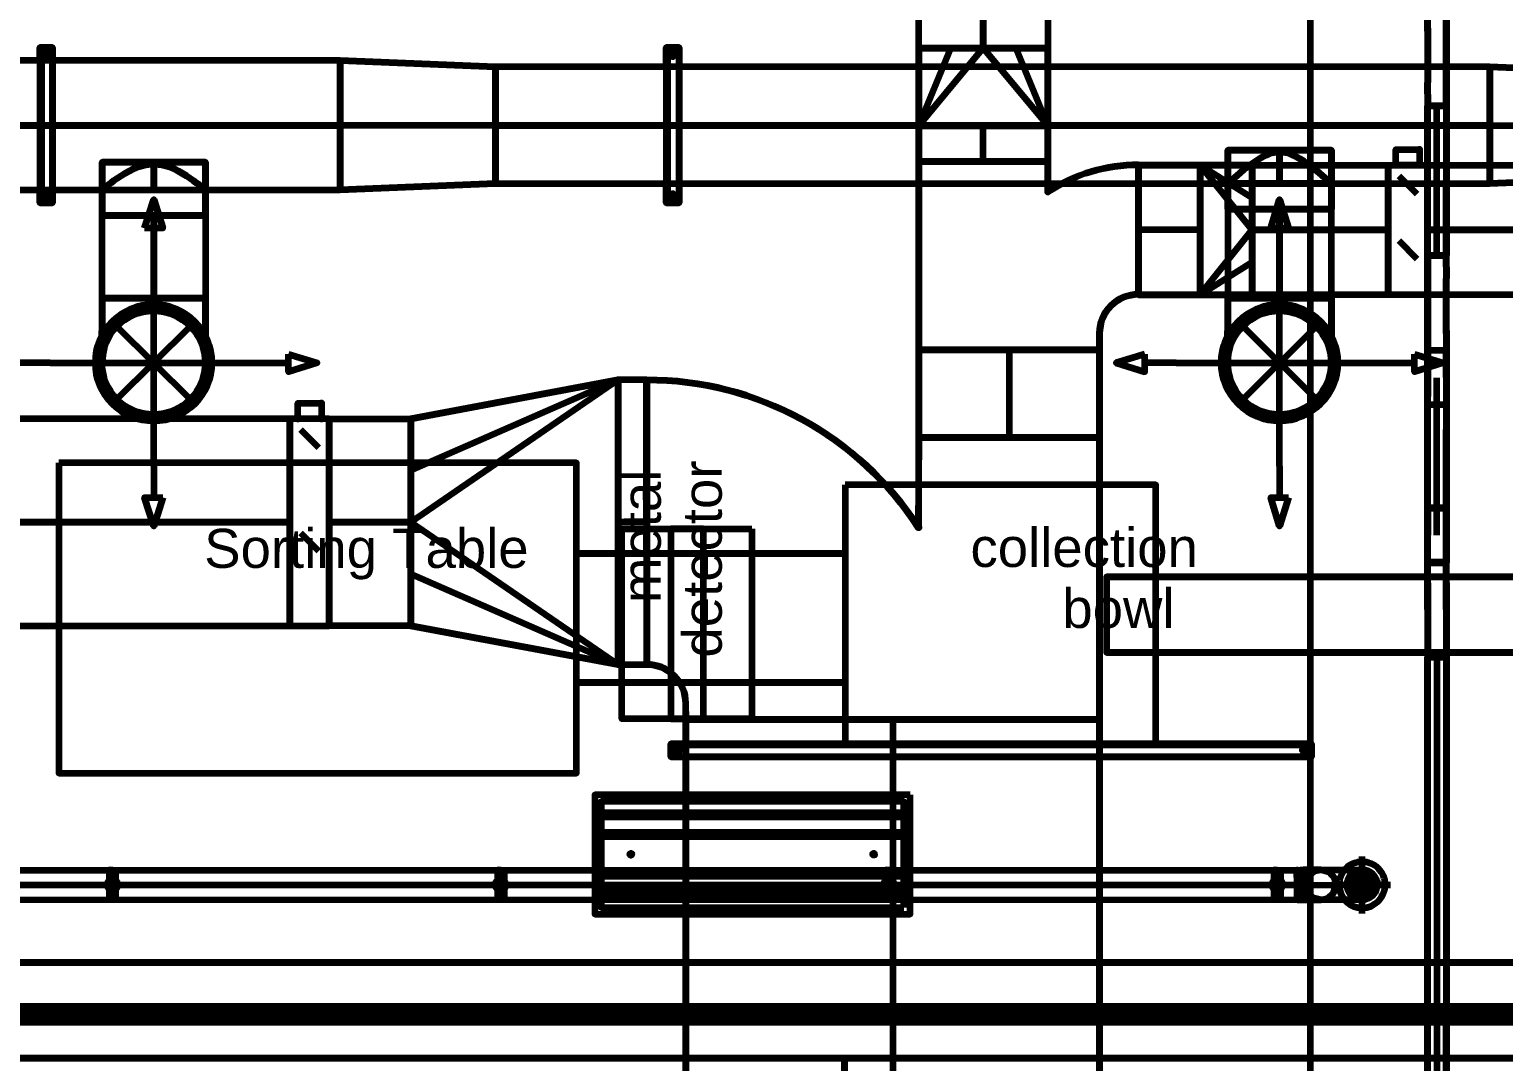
# Model space of a CAD drawing. Extents: x 0 to 1153, y 0 to 816.
# Drawn here: x 553.66 to 590.49, y 390.29 to 416.09 of the extents above; entities that cross this region are included whole.
import ezdxf

# ---------------------------------------------------------------- set-up
doc = ezdxf.new("R2010")
doc.units = 0
doc.header["$MEASUREMENT"] = 0
for name, color, linetype in [('Arch', 7, 'Continuous'), ('Hatch', 7, 'Continuous'), ('HVAC', 7, 'Continuous'), ('PIPE', 7, 'Continuous')]:
    doc.layers.add(name, color=color, linetype=linetype)
doc.styles.add('Arial', font='arial.ttf')

msp = doc.modelspace()

# ---------------------------------------------------------------- linework, layer by layer
at = {"layer": 'Arch', "color": 11, "linetype": 'Continuous', "lineweight": 211}
for p, q in [((585.671, 361.77), (585.671, 717.391)), ((587.872, 412.432), (588.327, 411.977)), ((556.768, 410.337), (556.768, 411.12)), ((584.898, 410.337), (584.898, 411.12)), ((587.872, 410.813), (588.327, 410.358)), ((554.175, 407.755), (553.403, 407.755)), ((559.35, 407.755), (560.133, 407.755)), ((582.316, 407.755), (581.533, 407.755)), ((587.481, 407.755), (588.264, 407.755)), ((560.43, 406.093), (560.885, 405.638)), ((556.768, 405.172), (556.768, 404.389)), ((584.898, 405.172), (584.898, 404.389)), ((560.43, 403.511), (560.885, 403.056))]:
    msp.add_line(p, q, dxfattribs=at)
for points in [[(680.413, 571.108), (495.131, 571.108), (495.131, 427.429), (530.892, 427.429), (530.892, 390.377), (680.413, 390.377), (680.413, 438.446), (651.859, 438.446), (651.859, 484.897), (680.413, 484.897), (680.413, 571.108), (495.131, 571.108), (495.131, 427.429), (530.892, 427.429), (530.892, 390.377), (680.413, 390.377), (680.413, 438.446), (653.267, 438.446), (680.413, 438.446), (651.859, 438.446), (651.859, 484.897), (680.413, 484.897), (680.413, 571.108), (494.39, 571.108)], [(681.905, 390.377), (681.905, 484.897), (681.905, 390.377), (680.413, 390.377), (680.413, 388.885), (680.413, 390.377), (496.327, 390.377), (622.533, 390.377), (680.413, 390.377)], [(556.535, 411.12), (556.768, 411.84), (556.99, 411.12)], [(584.676, 411.12), (584.898, 411.84), (585.121, 411.12)], [(560.133, 407.977), (560.853, 407.755), (560.133, 407.532)], [(581.533, 407.977), (580.813, 407.755), (581.533, 407.532)], [(588.264, 407.977), (588.984, 407.755), (588.264, 407.532)], [(556.99, 404.389), (556.768, 403.67), (556.535, 404.389)], [(585.121, 404.389), (584.898, 403.67), (584.676, 404.389)], [(674.56, 391.276), (530.902, 391.276), (674.56, 391.276), (676.053, 391.276)]]:
    msp.add_lwpolyline(points, close=True, dxfattribs=at)
for points in [[(530.902, 392.769), (674.56, 392.769), (530.902, 392.769), (530.902, 391.276)], [(574.029, 390.377), (574.029, 388.885), (574.029, 390.377)]]:
    msp.add_lwpolyline(points, dxfattribs=at)
at = {"layer": 'Hatch', "color": 5, "linetype": 'Continuous', "lineweight": 211}
for p, q in [((588.825, 410.443), (588.825, 414.179)), ((588.825, 403.447), (588.825, 407.384)), ((588.603, 406.707), (588.592, 406.707)), ((588.825, 400.399), (588.825, 382.259)), ((575.511, 396.505), (567.944, 396.505)), ((575.511, 396.399), (567.944, 396.399)), ((575.511, 396.018), (567.944, 396.018)), ((575.511, 395.912), (567.944, 395.912)), ((575.511, 395.023), (567.944, 395.023)), ((575.511, 394.917), (567.944, 394.917)), ((575.511, 394.536), (567.944, 394.536)), ((575.511, 394.43), (567.944, 394.43)), ((504.635, 391.509), (614.839, 391.509))]:
    msp.add_line(p, q, dxfattribs=at)
for points in [[(589.068, 382.259), (589.068, 400.399), (589.058, 402.77), (589.068, 406.707), (589.068, 407.109), (589.058, 409.861), (589.058, 408.474), (589.068, 408.072), (589.058, 404.125), (589.068, 408.072), (589.068, 410.443), (589.068, 414.179), (588.592, 414.179), (588.592, 410.443), (588.592, 414.179), (588.592, 410.443), (588.592, 414.179), (589.058, 414.179), (589.058, 410.443), (589.068, 414.179), (588.592, 414.179), (589.058, 414.179), (588.603, 414.179), (588.592, 414.761), (588.603, 414.179), (588.592, 417.915)], [(589.068, 417.915), (589.068, 414.179), (589.068, 410.443), (588.592, 410.443), (589.058, 410.443), (588.603, 410.443), (588.592, 409.861), (588.603, 410.443), (588.592, 408.072), (588.592, 408.485), (588.603, 409.861), (588.603, 407.109), (588.592, 406.707), (588.592, 410.443), (589.058, 410.443), (589.068, 409.861), (589.058, 410.443), (589.068, 406.707), (589.068, 402.759), (589.068, 404.135), (588.592, 404.135), (588.592, 404.125), (589.058, 404.125), (589.058, 402.77), (588.592, 402.77), (588.592, 402.347), (588.603, 400.981), (588.603, 403.712), (588.592, 404.135), (588.592, 408.062), (588.592, 404.135), (588.603, 400.399), (588.592, 402.77), (588.592, 406.707), (588.592, 402.759), (589.058, 402.759), (589.058, 402.347), (589.068, 400.981), (589.068, 403.722), (589.058, 404.125), (589.068, 400.399), (589.068, 382.259)], [(588.592, 417.502), (588.603, 414.761), (588.603, 416.137)], [(589.068, 416.126), (589.058, 414.761), (589.058, 417.502)], [(588.592, 416.539), (588.592, 414.179), (589.058, 414.179), (589.068, 414.761), (589.058, 414.179), (589.068, 416.539)], [(589.068, 410.443), (588.592, 410.443), (589.068, 410.443)], [(588.592, 400.981), (588.603, 400.399), (588.603, 400.981)], [(589.058, 400.981), (589.068, 400.399), (589.068, 400.981)]]:
    msp.add_lwpolyline(points, dxfattribs=at)
for points in [[(589.058, 408.062), (589.058, 406.707), (589.068, 406.707), (589.058, 408.062), (588.603, 408.062), (588.592, 406.707), (589.058, 406.718), (588.592, 406.707), (588.592, 408.072), (589.058, 408.062), (588.592, 408.062), (588.592, 408.072), (589.058, 408.062), (589.068, 406.707)], [(588.592, 402.759), (588.592, 404.135), (589.068, 404.135), (589.068, 402.759), (589.058, 402.759), (589.058, 404.125), (588.603, 404.125), (588.592, 402.759)], [(588.592, 400.399), (589.058, 400.399), (589.058, 382.259), (589.068, 400.399), (588.592, 400.399), (588.592, 382.259), (588.592, 400.399), (588.592, 382.259), (588.592, 400.399), (589.058, 400.399), (588.592, 400.399), (589.068, 400.399)], [(575.67, 396.96), (567.785, 396.96), (567.785, 393.975), (575.67, 393.975)], [(575.511, 394.145), (575.511, 396.79), (567.944, 396.79), (567.944, 394.145)], [(568.717, 395.473), (568.696, 395.447), (568.68, 395.448), (568.667, 395.461), (568.664, 395.477), (568.671, 395.491), (568.686, 395.499), (568.702, 395.496), (568.715, 395.483), (568.716, 395.466), (568.706, 395.451), (568.69, 395.446), (568.674, 395.451), (568.664, 395.466), (568.666, 395.483), (568.678, 395.496), (568.694, 395.499), (568.71, 395.49), (568.717, 395.473)], [(574.781, 395.473), (574.763, 395.448), (574.746, 395.448), (574.732, 395.459), (574.728, 395.475), (574.734, 395.49), (574.748, 395.498), (574.765, 395.497), (574.778, 395.485), (574.78, 395.468), (574.773, 395.454), (574.759, 395.447), (574.742, 395.449), (574.73, 395.462), (574.729, 395.479), (574.739, 395.494), (574.754, 395.499), (574.77, 395.494), (574.781, 395.473)], [(614.839, 391.361), (504.635, 391.361), (614.839, 391.35), (614.839, 391.668), (614.839, 391.361), (614.839, 391.668), (614.839, 391.35), (504.635, 391.35), (504.635, 391.668), (504.635, 391.361), (504.635, 391.668), (504.635, 391.35)], [(504.635, 391.668), (614.839, 391.668), (504.635, 391.668), (614.839, 391.668)]]:
    msp.add_lwpolyline(points, close=True, dxfattribs=at)
at = {"layer": 'Hatch', "color": 251, "linetype": 'Continuous', "lineweight": 211}
for points in [[(554.397, 405.257), (554.397, 397.499), (567.33, 397.499), (567.33, 405.257)], [(574.04, 404.707), (574.04, 398.24), (581.808, 398.24), (581.808, 404.707)], [(571.712, 403.606), (571.712, 398.854), (568.463, 398.854), (568.463, 403.606)], [(569.69, 403.606), (569.69, 398.854), (570.505, 398.854), (570.505, 403.606)], [(580.57, 402.41), (580.57, 400.516), (593.005, 400.516), (580.57, 400.516), (593.005, 400.516), (593.005, 402.41), (580.57, 402.41), (593.005, 402.41)]]:
    msp.add_lwpolyline(points, close=True, dxfattribs=at)
for points in [[(574.04, 402.992), (567.33, 402.992), (574.04, 402.992)], [(574.04, 399.764), (567.33, 399.764), (574.04, 399.764)]]:
    msp.add_lwpolyline(points, dxfattribs=at)
at = {"layer": 'HVAC', "color": 6, "linetype": 'Continuous', "lineweight": 211}
for p, q in [((565.309, 412.242), (565.309, 415.152)), ((590.148, 415.152), (590.148, 412.242)), ((577.49, 412.792), (577.49, 413.681)), ((557.953, 412.168), (557.996, 412.126)), ((583.713, 412.337), (583.671, 412.295)), ((582.909, 411.078), (581.374, 411.078)), ((556.768, 405.172), (556.768, 410.337)), ((584.898, 405.172), (584.898, 410.337)), ((556.768, 407.755), (556.768, 409.374)), ((584.898, 407.755), (584.898, 409.374)), ((555.847, 408.665), (557.678, 406.845)), ((557.678, 408.665), (555.847, 406.845)), ((583.988, 408.665), (585.809, 406.845)), ((585.809, 408.665), (583.988, 406.845)), ((578.146, 405.892), (578.146, 408.083)), ((554.175, 407.755), (559.35, 407.755)), ((582.316, 407.755), (587.481, 407.755)), ((569.087, 403.775), (568.367, 403.775)), ((575.236, 398.843), (575.236, 377.507))]:
    msp.add_line(p, q, dxfattribs=at)
for points in [[(578.305, 415.618), (579.109, 413.681), (579.109, 412.792), (575.881, 412.792), (579.109, 412.792), (579.104, 412.046, -0.143129), (581.369, 412.708, 0.143129), (579.109, 412.03), (579.109, 412.792), (579.109, 413.681), (575.881, 413.681), (579.109, 413.681), (575.881, 413.681), (575.881, 415.618), (577.49, 415.618), (575.881, 415.618), (575.881, 424.085), (575.881, 425.069), (579.109, 425.069), (575.881, 425.069), (579.109, 425.069), (575.881, 425.069), (575.881, 463.042)], [(555.53, 412.126), (555.477, 412.083), (555.53, 412.126), (555.583, 412.168), (555.636, 412.21), (555.699, 412.253), (555.773, 412.316), (555.858, 412.369), (555.953, 412.432), (556.048, 412.485), (556.154, 412.549), (556.26, 412.602), (556.376, 412.655), (556.44, 412.676), (556.503, 412.686), (556.567, 412.708), (556.63, 412.718), (556.694, 412.729), (556.831, 412.729), (556.895, 412.718), (556.969, 412.708), (557.033, 412.686), (557.16, 412.655), (557.276, 412.602), (557.382, 412.549), (557.488, 412.485), (557.583, 412.432), (557.668, 412.369), (557.752, 412.316), (557.826, 412.253), (557.9, 412.21), (557.953, 412.168), (557.996, 412.126), (558.049, 412.094), (557.953, 412.168), (557.9, 412.21), (557.826, 412.253), (557.752, 412.316), (557.668, 412.369), (557.583, 412.432), (557.488, 412.485), (557.382, 412.549), (557.276, 412.602), (557.16, 412.655), (557.033, 412.686), (556.969, 412.708), (556.895, 412.718), (556.831, 412.729), (556.694, 412.729), (556.63, 412.718), (556.567, 412.708), (556.503, 412.686), (556.376, 412.655), (556.26, 412.602), (556.154, 412.549), (556.048, 412.485), (555.953, 412.432), (555.858, 412.369), (555.773, 412.316), (555.699, 412.253), (555.636, 412.21), (555.583, 412.168), (555.53, 412.126), (555.477, 412.083), (555.477, 412.771), (555.477, 412.083), (555.477, 411.438), (555.477, 412.083), (558.059, 412.083), (558.059, 412.771), (558.059, 412.083), (558.059, 411.438), (558.059, 412.083), (558.059, 412.771), (558.059, 412.083), (558.059, 411.438), (558.059, 409.374), (558.059, 407.76, 0.414222), (556.763, 409.056, 0.414209), (555.466, 407.76, -0.414209), (556.763, 409.056, -0.414222), (558.059, 407.76, -0.414229), (556.763, 406.464, -0.414215), (555.456, 407.76, 0.414231), (556.763, 406.453, 0.414214), (558.07, 407.76, 0.414219), (556.763, 409.067, 0.414236), (555.456, 407.76, 0.414231), (556.763, 406.453, 0.414214), (558.07, 407.76, 0.414219), (556.763, 409.067, 0.414236), (555.477, 407.755), (555.477, 409.374), (555.477, 411.438), (555.477, 412.083), (555.477, 412.771), (555.477, 412.083)], [(555.466, 407.76, 0.414215), (556.763, 406.463, 0.414229), (558.059, 407.76, 0.414222), (556.763, 409.056, 0.414209), (555.466, 407.76, 0.414215), (556.763, 406.463, 0.414229), (558.059, 407.76), (558.059, 409.374), (558.059, 407.76, 0.414222), (556.763, 409.056, 0.414209), (555.466, 407.76), (555.477, 409.374), (555.466, 407.76, 0.414215), (556.763, 406.463, 0.414229), (558.059, 407.76)], [(583.597, 407.76, 0.414215), (584.893, 406.464, 0.414222), (586.19, 407.76, 0.414215), (584.893, 409.056, 0.414209), (583.597, 407.76, 0.414215), (584.893, 406.464, 0.414222), (586.19, 407.76), (586.19, 409.374), (586.19, 407.76, 0.414215), (584.893, 409.056, 0.414209), (583.597, 407.76), (583.607, 409.374), (583.597, 407.76, 0.414215), (584.893, 406.464, 0.414222), (586.19, 407.76)], [(580.401, 377.507), (580.401, 398.843), (580.401, 405.892), (580.401, 398.843), (570.061, 398.843), (570.061, 399.246, 0.414239), (569.082, 400.219, -0.414239), (570.05, 399.251), (570.061, 398.843), (580.401, 398.843), (580.401, 377.507)]]:
    msp.add_lwpolyline(points, format="xyb", dxfattribs=at)
for points in [[(579.109, 463.042), (579.109, 425.069), (579.109, 424.085), (579.109, 415.618), (577.49, 415.618), (579.109, 415.618), (579.109, 413.681), (575.881, 413.681), (575.881, 412.792), (575.881, 413.681), (577.49, 415.618), (577.49, 424.085), (577.49, 415.618), (579.109, 413.681), (579.109, 415.618), (575.881, 415.618), (575.881, 413.681), (576.686, 415.618)], [(554.027, 415.449), (554.089, 415.52), (554.027, 415.449), (554.089, 415.52), (554.027, 415.449), (554.089, 415.52), (554.133, 415.449), (554.089, 415.52), (554.027, 415.449), (554.08, 415.417), (554.133, 415.449), (554.089, 415.52), (554.027, 415.449), (554.08, 415.417), (554.133, 415.449), (554.089, 415.52), (554.027, 415.449), (554.08, 415.417), (554.133, 415.449), (554.089, 415.52), (554.027, 415.449), (554.08, 415.417), (554.133, 415.449), (554.089, 415.52), (554.027, 415.449), (554.08, 415.417), (554.133, 415.449), (554.089, 415.52), (554.027, 415.449), (554.08, 415.417), (554.133, 415.449), (554.089, 415.52), (554.027, 415.449), (554.08, 415.417)], [(554.239, 411.755), (554.239, 415.639), (554.239, 411.755)], [(569.68, 415.449), (569.742, 415.52), (569.68, 415.449), (569.742, 415.52), (569.68, 415.449), (569.742, 415.52), (569.786, 415.449), (569.742, 415.52), (569.68, 415.449), (569.733, 415.417), (569.786, 415.449), (569.742, 415.52), (569.68, 415.449), (569.733, 415.417), (569.786, 415.449), (569.742, 415.52), (569.68, 415.449), (569.733, 415.417), (569.786, 415.449), (569.742, 415.52), (569.68, 415.449), (569.733, 415.417), (569.786, 415.449), (569.742, 415.52), (569.68, 415.449), (569.733, 415.417), (569.786, 415.449), (569.742, 415.52), (569.68, 415.449), (569.733, 415.417), (569.786, 415.449), (569.742, 415.52), (569.68, 415.449), (569.733, 415.417)], [(569.891, 411.755), (569.891, 415.639), (569.891, 411.755)], [(575.881, 415.618), (579.109, 415.618), (575.881, 415.618), (575.881, 413.681), (579.109, 413.681), (579.109, 415.618), (579.109, 413.681), (575.881, 413.681), (575.881, 415.618), (579.109, 415.618), (579.109, 413.681), (579.109, 415.618), (575.881, 415.618), (575.881, 413.681), (579.109, 413.681), (575.881, 413.681), (575.881, 415.618), (579.109, 415.618)], [(561.425, 415.311), (561.425, 412.083), (561.425, 415.311), (565.309, 415.152), (565.309, 412.242), (561.425, 412.083), (561.425, 415.311), (561.425, 412.083), (565.309, 412.242), (565.309, 415.152), (565.309, 412.242), (590.148, 412.242), (590.148, 415.152), (565.309, 415.152), (561.425, 415.311), (552.334, 415.311), (552.334, 412.083), (561.425, 412.083)], [(594.021, 412.401), (594.021, 414.994), (594.021, 412.401), (590.148, 412.242), (590.148, 415.152), (594.021, 414.994), (594.021, 412.401), (594.021, 414.994), (590.148, 415.152), (590.148, 412.242), (594.021, 412.401), (609.452, 412.401), (609.452, 414.994), (594.021, 414.994)], [(565.309, 413.692), (590.148, 413.692), (565.309, 413.692), (561.425, 413.692), (552.334, 413.692), (561.425, 413.692)], [(575.881, 413.681), (575.881, 413.681), (575.881, 413.681)], [(579.109, 413.681), (579.109, 413.681), (579.109, 413.681)], [(590.148, 413.692), (594.021, 413.692), (609.452, 413.692), (594.021, 413.692)], [(584.211, 410.273), (582.909, 409.459), (584.211, 411.078), (587.608, 411.078), (584.211, 411.078), (582.909, 412.697), (581.374, 412.697), (582.909, 412.697), (582.909, 409.459), (582.909, 412.697), (582.909, 409.459), (582.909, 412.697), (584.179, 412.718), (584.285, 412.792), (584.39, 412.856), (584.507, 412.919), (584.57, 412.951), (584.634, 412.983), (584.697, 413.004), (584.824, 413.025), (584.973, 413.025), (585.036, 413.015), (585.1, 413.004), (585.163, 412.983), (585.227, 412.951), (585.29, 412.919), (585.406, 412.856), (585.512, 412.792), (585.608, 412.718), (585.703, 412.644), (585.798, 412.581), (585.883, 412.507), (585.957, 412.443), (586.02, 412.39), (586.084, 412.337), (586.126, 412.295), (586.19, 412.242), (586.147, 412.284), (586.084, 412.337), (586.02, 412.39), (585.957, 412.443), (585.883, 412.507), (585.798, 412.581), (585.703, 412.644), (585.608, 412.718), (585.512, 412.792), (585.406, 412.856), (585.29, 412.919), (585.227, 412.951), (585.163, 412.983), (585.1, 413.004), (585.036, 413.015), (584.973, 413.025), (584.824, 413.025), (584.697, 413.004), (584.634, 412.983), (584.57, 412.951), (584.507, 412.919), (584.39, 412.856), (584.285, 412.792), (584.179, 412.718), (584.084, 412.644), (583.999, 412.581), (583.914, 412.507), (583.84, 412.443), (583.777, 412.39), (583.713, 412.337), (583.671, 412.295), (583.618, 412.253), (583.713, 412.337), (583.777, 412.39), (583.84, 412.443), (583.914, 412.507), (583.999, 412.581), (584.084, 412.644), (584.211, 412.697), (584.211, 411.078), (584.211, 412.697), (587.608, 412.697), (588.592, 412.697), (588.592, 409.459), (588.592, 412.697), (588.592, 409.459), (588.592, 412.697), (594.73, 412.697)], [(584.898, 413.068), (584.898, 412.242), (584.898, 413.068)], [(556.768, 412.771), (556.768, 412.083), (556.768, 412.771)], [(594.73, 409.459), (588.592, 409.459), (587.608, 409.459), (584.211, 409.459), (584.211, 411.078), (584.211, 409.459), (582.909, 409.459), (581.374, 409.459), (581.374, 412.697), (581.374, 409.459), (581.374, 412.697), (581.374, 409.459), (582.909, 409.459), (584.211, 409.459), (584.211, 412.697), (582.909, 412.697), (584.211, 411.882)], [(584.211, 412.697), (584.211, 409.459), (584.211, 412.697), (582.909, 412.697), (582.909, 409.459), (584.211, 409.459), (582.909, 409.459), (582.909, 412.697), (584.211, 412.697), (584.211, 409.459), (582.909, 409.459), (584.211, 409.459), (584.211, 412.697), (582.909, 412.697), (582.909, 409.459), (582.909, 412.697), (584.211, 412.697), (584.211, 409.459)], [(582.909, 412.697), (582.909, 412.697), (582.909, 412.697)], [(587.798, 412.697), (587.798, 412.697), (587.798, 412.697)], [(588.391, 412.697), (588.391, 412.697), (588.391, 412.697)], [(583.607, 412.242), (583.618, 412.253), (583.607, 412.253)], [(554.027, 411.882), (554.089, 411.953), (554.027, 411.882), (554.089, 411.953), (554.027, 411.882), (554.089, 411.953), (554.133, 411.882), (554.089, 411.953), (554.027, 411.882), (554.08, 411.85), (554.133, 411.882), (554.089, 411.953), (554.027, 411.882), (554.08, 411.85), (554.133, 411.882), (554.089, 411.953), (554.027, 411.882), (554.08, 411.85), (554.133, 411.882), (554.089, 411.953), (554.027, 411.882), (554.08, 411.85), (554.133, 411.882), (554.089, 411.953), (554.027, 411.882), (554.08, 411.85), (554.133, 411.882), (554.089, 411.953), (554.027, 411.882), (554.08, 411.85), (554.133, 411.882), (554.089, 411.953), (554.027, 411.882), (554.08, 411.85)], [(558.059, 412.083), (558.049, 412.094), (558.049, 412.083)], [(569.68, 411.882), (569.742, 411.953), (569.68, 411.882), (569.742, 411.953), (569.68, 411.882), (569.742, 411.953), (569.786, 411.882), (569.742, 411.953), (569.68, 411.882), (569.733, 411.85), (569.786, 411.882), (569.742, 411.953), (569.68, 411.882), (569.733, 411.85), (569.786, 411.882), (569.742, 411.953), (569.68, 411.882), (569.733, 411.85), (569.786, 411.882), (569.742, 411.953), (569.68, 411.882), (569.733, 411.85), (569.786, 411.882), (569.742, 411.953), (569.68, 411.882), (569.733, 411.85), (569.786, 411.882), (569.742, 411.953), (569.68, 411.882), (569.733, 411.85), (569.786, 411.882), (569.742, 411.953), (569.68, 411.882), (569.733, 411.85)], [(579.109, 412.03), (579.109, 412.03), (579.109, 412.03)], [(594.73, 411.078), (588.592, 411.078), (594.73, 411.078)], [(582.909, 409.459), (582.909, 409.459), (582.909, 409.459)], [(563.192, 402.484), (568.367, 400.219), (563.192, 401.182), (563.192, 406.358), (568.367, 407.331), (563.192, 405.066)], [(563.192, 401.182), (568.367, 400.219), (568.367, 407.331), (563.192, 406.358), (568.367, 407.331), (568.367, 400.219), (563.192, 401.182), (563.192, 406.358), (568.367, 407.331), (563.192, 406.358), (563.192, 401.182), (568.367, 400.219), (568.367, 407.331), (568.367, 400.219), (563.192, 401.182), (563.192, 406.358)], [(568.367, 407.331), (568.367, 407.331), (568.367, 407.331)], [(517.917, 401.182), (560.165, 401.182), (561.149, 401.182), (561.149, 406.358), (560.165, 406.358), (517.917, 406.358)], [(560.366, 406.358), (560.366, 406.358), (560.366, 406.358)], [(560.959, 406.358), (560.959, 406.358), (560.959, 406.358)], [(561.149, 401.182), (561.149, 406.358), (561.149, 401.182)], [(517.917, 403.775), (560.165, 403.775), (517.917, 403.775)], [(575.881, 403.638), (575.881, 403.638), (575.881, 403.638)], [(568.367, 400.219), (568.367, 400.219), (568.367, 400.219)], [(570.061, 377.507), (570.061, 398.843), (570.061, 377.507)], [(570.061, 398.843), (580.401, 398.843), (570.061, 398.843)], [(569.69, 397.912), (585.692, 397.912), (569.69, 397.912)], [(569.817, 398.124), (569.878, 398.062), (569.786, 398.071), (569.817, 398.124), (569.878, 398.062), (569.786, 398.071), (569.817, 398.124), (569.878, 398.062), (569.817, 398.018), (569.878, 398.062), (569.817, 398.124), (569.786, 398.071), (569.817, 398.018), (569.878, 398.062), (569.817, 398.124), (569.786, 398.071), (569.817, 398.018), (569.878, 398.062), (569.817, 398.124), (569.786, 398.071), (569.817, 398.018), (569.878, 398.062), (569.817, 398.124), (569.786, 398.071), (569.817, 398.018), (569.878, 398.062), (569.817, 398.124), (569.786, 398.071), (569.817, 398.018), (569.878, 398.062), (569.817, 398.124), (569.786, 398.071), (569.817, 398.018), (569.878, 398.062), (569.817, 398.124), (569.786, 398.071)], [(585.502, 398.124), (585.562, 398.062), (585.47, 398.071), (585.502, 398.124), (585.562, 398.062), (585.47, 398.071), (585.502, 398.124), (585.562, 398.062), (585.502, 398.018), (585.562, 398.062), (585.502, 398.124), (585.47, 398.071), (585.502, 398.018), (585.562, 398.062), (585.502, 398.124), (585.47, 398.071), (585.502, 398.018), (585.562, 398.062), (585.502, 398.124), (585.47, 398.071), (585.502, 398.018), (585.562, 398.062), (585.502, 398.124), (585.47, 398.071), (585.502, 398.018), (585.562, 398.062), (585.502, 398.124), (585.47, 398.071), (585.502, 398.018), (585.562, 398.062), (585.502, 398.124), (585.47, 398.071), (585.502, 398.018), (585.562, 398.062), (585.502, 398.124), (585.47, 398.071)]]:
    msp.add_lwpolyline(points, dxfattribs=at)
for points in [[(553.963, 415.639), (553.963, 411.755), (553.921, 415.639), (554.239, 415.639), (553.921, 415.639), (553.921, 411.755), (554.239, 411.755), (553.921, 411.755)], [(569.606, 415.639), (569.606, 411.755), (569.574, 415.639), (569.891, 415.639), (569.574, 415.639), (569.574, 411.755), (569.891, 411.755), (569.574, 411.755)], [(588.391, 413.089), (588.391, 412.697), (587.798, 412.697), (587.798, 413.089), (588.391, 413.089), (588.391, 412.697), (587.798, 412.697), (587.798, 413.089)], [(558.059, 412.771), (555.477, 412.771), (556.768, 412.771), (558.059, 412.771), (555.477, 412.771), (556.768, 412.771), (558.059, 412.771), (555.477, 412.771), (556.768, 412.771), (558.059, 412.771), (555.477, 412.771), (556.768, 412.771)], [(575.881, 412.792), (579.109, 412.792)], [(587.608, 409.459), (587.608, 412.697), (587.608, 409.459), (587.608, 412.697)], [(556.768, 411.438), (558.059, 411.438), (555.477, 411.438), (556.768, 411.438), (558.059, 411.438), (555.477, 411.438), (556.768, 411.438), (558.059, 411.438), (555.477, 411.438), (558.059, 411.438), (555.477, 411.438), (556.768, 411.438), (556.768, 409.374)], [(584.898, 411.596), (586.19, 411.596), (583.607, 411.596), (584.898, 411.596), (586.19, 411.596), (583.607, 411.596), (584.898, 411.596), (586.19, 411.596), (583.607, 411.596), (586.19, 411.596), (583.607, 411.596), (584.898, 411.596), (584.898, 409.374)], [(555.477, 409.374), (558.059, 409.374), (555.477, 409.374), (558.059, 409.374), (555.477, 409.374), (558.059, 409.374), (555.477, 409.374), (558.059, 409.374)], [(583.607, 409.374), (586.19, 409.374), (583.607, 409.374), (586.19, 409.374), (583.607, 409.374), (586.19, 409.374), (583.607, 409.374), (586.19, 409.374)], [(560.959, 406.749), (560.959, 406.358), (560.366, 406.358), (560.366, 406.749), (560.959, 406.749), (560.959, 406.358), (560.366, 406.358), (560.366, 406.749)], [(560.165, 401.182), (560.165, 406.358), (560.165, 401.182), (560.165, 406.358)], [(585.692, 398.198), (569.69, 398.198), (585.692, 398.23), (585.692, 397.912), (585.692, 398.23), (569.69, 398.23), (569.69, 397.912), (569.69, 398.23)]]:
    msp.add_lwpolyline(points, close=True, dxfattribs=at)
for points in [[(586.19, 413.068), (583.607, 413.068), (584.898, 413.068), (586.19, 413.068), (583.607, 413.068), (584.898, 413.068), (586.19, 413.068), (583.607, 413.068), (584.898, 413.068), (586.19, 413.068), (584.898, 413.068), (586.19, 413.068), (586.19, 412.242), (586.19, 411.596), (586.19, 412.242), (583.607, 412.242), (583.607, 413.068), (584.898, 413.068), (583.607, 413.068), (583.607, 412.242), (583.607, 411.596), (583.607, 412.242), (583.607, 413.068), (583.607, 412.242), (583.607, 411.596), (583.607, 409.374), (583.597, 407.76, -0.414209), (584.893, 409.056, -0.414215), (586.19, 407.76, 0.414215), (584.893, 409.056, 0.414209), (583.597, 407.76, 0.414215), (584.893, 406.464, 0.414222), (586.2, 407.76, -0.414226), (584.893, 406.453, -0.414231), (583.586, 407.76, -0.414236), (584.893, 409.067, -0.414231), (586.2, 407.76, -0.414226), (584.893, 406.453, -0.414231), (583.586, 407.76, -0.414236), (584.893, 409.067, -0.414231), (586.19, 407.755), (586.19, 409.374), (586.19, 411.596), (586.19, 412.242), (586.19, 413.068), (586.19, 412.242)], [(580.401, 408.495), (580.401, 408.083), (575.881, 408.083), (575.881, 412.792), (575.881, 408.083), (575.881, 405.892), (575.881, 408.083), (580.401, 408.083), (580.401, 405.892), (575.881, 405.892), (580.401, 405.892), (580.401, 408.083), (575.881, 408.083), (580.401, 408.083), (580.401, 408.501, -0.414255), (581.369, 409.469, 0.414255)], [(556.763, 409.215, 0.414226), (555.308, 407.76, 0.414215), (556.763, 406.305, 0.414205), (558.218, 407.76, 0.414215), (556.763, 409.215, 0.414226), (555.308, 407.76, 0.414215), (556.763, 406.305, 0.414205), (558.218, 407.76, 0.414215)], [(584.893, 409.215, 0.414226), (583.438, 407.76, 0.414215), (584.893, 406.305, 0.414205), (586.348, 407.76, 0.414215), (584.893, 409.215, 0.414226), (583.438, 407.76, 0.414215), (584.893, 406.305, 0.414205), (586.348, 407.76, 0.414215)], [(556.763, 409.13, 0.414228), (555.392, 407.76, 0.414217), (556.763, 406.389, 0.414206), (558.133, 407.76, 0.414217)], [(584.893, 409.13, 0.414228), (583.523, 407.76, 0.414217), (584.893, 406.389, 0.414206), (586.264, 407.76, 0.414217)], [(569.087, 407.331), (568.367, 407.331), (563.192, 403.775), (568.367, 400.219), (569.087, 400.219), (569.087, 407.331), (569.087, 400.219), (569.087, 407.331), (568.367, 407.331), (568.367, 400.219), (568.367, 407.331), (568.367, 400.219), (563.192, 401.182), (563.192, 406.358), (563.192, 401.182), (563.192, 403.775), (563.192, 406.358), (563.192, 403.775), (561.149, 403.775), (563.192, 403.775), (563.192, 401.182), (561.149, 401.182), (561.149, 406.358), (563.192, 406.358), (568.367, 407.331), (568.367, 400.219), (569.087, 400.219), (569.082, 407.331, -0.254616), (575.881, 403.638), (575.881, 405.892), (580.401, 405.892), (575.881, 405.892), (575.869, 403.635, 0.254616)]]:
    msp.add_lwpolyline(points, format="xyb", close=True, dxfattribs=at)
for centre, radius in [((556.763, 407.76), 1.455), ((584.893, 407.76), 1.455), ((556.763, 407.76), 1.296), ((584.893, 407.76), 1.296)]:
    msp.add_circle(centre, radius, dxfattribs=at)
for p in [(554.027, 415.502), (554.027, 415.502), (554.027, 415.502), (554.08, 415.533), (554.08, 415.533), (554.08, 415.533), (554.133, 415.502), (554.133, 415.502), (554.133, 415.502), (554.133, 415.449), (554.133, 415.449), (554.133, 415.449), (569.68, 415.502), (569.68, 415.502), (569.68, 415.502), (569.733, 415.533), (569.733, 415.533), (569.733, 415.533), (569.786, 415.502), (569.786, 415.502), (569.786, 415.502), (569.786, 415.449), (569.786, 415.449), (569.786, 415.449), (554.08, 415.417), (554.08, 415.417), (554.08, 415.417), (569.733, 415.417), (569.733, 415.417), (569.733, 415.417), (575.881, 413.681), (579.109, 413.681), (588.391, 413.089), (575.881, 412.792), (581.374, 412.697), (582.909, 412.697), (587.798, 412.697), (588.391, 412.697), (554.027, 411.946), (554.027, 411.946), (554.027, 411.946), (554.08, 411.977), (554.08, 411.977), (554.08, 411.977), (554.08, 411.85), (554.08, 411.85), (554.08, 411.85), (554.133, 411.946), (554.133, 411.946), (554.133, 411.946), (554.133, 411.882), (554.133, 411.882), (554.133, 411.882), (569.68, 411.946), (569.68, 411.946), (569.68, 411.946), (569.733, 411.977), (569.733, 411.977), (569.733, 411.977), (569.733, 411.85), (569.733, 411.85), (569.733, 411.85), (569.786, 411.946), (569.786, 411.946), (569.786, 411.946), (569.786, 411.882), (569.786, 411.882), (569.786, 411.882), (579.109, 412.03), (582.909, 409.459), (568.367, 407.331), (560.959, 406.749), (560.366, 406.358), (560.959, 406.358), (575.881, 403.638), (568.367, 400.219), (569.786, 398.071), (569.786, 398.071), (569.786, 398.071), (569.817, 398.018), (569.817, 398.018), (569.817, 398.018), (569.881, 398.124), (569.881, 398.124), (569.881, 398.124), (569.881, 398.018), (569.881, 398.018), (569.881, 398.018), (569.913, 398.071), (569.913, 398.071), (569.913, 398.071), (585.47, 398.071), (585.47, 398.071), (585.47, 398.071), (585.502, 398.018), (585.502, 398.018), (585.502, 398.018), (585.565, 398.124), (585.565, 398.124), (585.565, 398.124), (585.565, 398.018), (585.565, 398.018), (585.565, 398.018), (585.597, 398.071), (585.597, 398.071), (585.597, 398.071)]:
    msp.add_point(p, dxfattribs=at)
at = {"layer": 'PIPE', "color": 3, "linetype": 'Continuous', "lineweight": 211}
for p, q in [((586.962, 393.996), (586.962, 395.414)), ((555.815, 394.822), (555.657, 394.822)), ((575.225, 394.822), (575.056, 394.822)), ((584.92, 394.822), (584.761, 394.822)), ((586.253, 394.705), (587.671, 394.705)), ((585.322, 394.356), (585.332, 394.346))]:
    msp.add_line(p, q, dxfattribs=at)
msp.add_lwpolyline([(587.534, 394.711, 0.414215), (586.957, 395.287, 0.414227), (586.38, 394.711, 0.4142), (586.957, 394.134, 0.414188), (587.534, 394.711, 0.414215), (586.957, 395.287, 0.414227), (586.38, 394.711, 0.4142), (586.957, 394.134, 0.414188)], format="xyb", close=True, dxfattribs=at)
for points in [[(538.586, 395.065), (538.586, 394.705), (538.586, 394.621), (538.586, 394.271), (538.586, 395.139), (538.586, 394.79), (538.586, 394.705), (538.586, 394.621), (538.586, 394.271), (538.586, 395.139), (538.586, 394.79), (538.575, 394.705), (585.332, 394.705)], [(555.736, 394.578), (555.657, 394.589), (555.614, 394.659), (555.604, 394.711), (555.614, 394.762), (555.643, 394.804), (555.694, 394.836), (555.747, 394.843), (555.806, 394.823), (555.843, 394.789), (555.865, 394.742), (555.867, 394.689), (555.849, 394.641), (555.815, 394.589), (555.736, 394.578), (555.815, 394.589), (555.858, 394.659), (555.868, 394.711), (555.854, 394.771), (555.806, 394.823), (555.747, 394.843), (555.694, 394.836), (555.636, 394.797), (555.608, 394.742), (555.606, 394.689), (555.657, 394.589), (555.684, 394.666), (555.736, 394.642), (555.669, 394.694), (555.705, 394.772), (555.781, 394.763), (555.8, 394.684), (555.742, 394.642), (555.8, 394.684), (555.8, 394.737), (555.843, 394.789), (555.788, 394.833), (555.736, 394.843), (555.788, 394.833), (555.83, 394.804), (555.858, 394.762), (555.868, 394.711), (555.858, 394.659), (555.815, 394.589), (555.736, 394.578), (555.657, 394.589), (555.608, 394.679), (555.606, 394.732), (555.624, 394.78), (555.658, 394.817), (555.715, 394.841), (555.658, 394.817), (555.614, 394.762), (555.604, 394.711), (555.619, 394.65), (555.657, 394.589), (555.736, 394.578), (555.815, 394.589), (555.865, 394.679), (555.867, 394.732), (555.843, 394.789), (555.788, 394.755), (555.736, 394.779), (555.803, 394.727), (555.768, 394.65), (555.691, 394.658), (555.673, 394.737), (555.73, 394.779), (555.673, 394.737), (555.673, 394.684), (555.657, 394.589), (555.736, 394.578), (555.657, 394.589), (555.614, 394.659), (555.604, 394.711), (555.614, 394.762), (555.643, 394.804), (555.694, 394.836), (555.747, 394.843), (555.806, 394.823), (555.843, 394.789), (555.865, 394.742), (555.867, 394.689), (555.849, 394.641), (555.815, 394.589), (555.736, 394.578), (555.815, 394.589), (555.858, 394.659), (555.868, 394.711), (555.854, 394.771), (555.806, 394.823), (555.747, 394.843), (555.694, 394.836), (555.636, 394.797), (555.608, 394.742), (555.606, 394.689), (555.657, 394.589), (555.684, 394.666), (555.736, 394.642), (555.669, 394.694), (555.705, 394.772), (555.788, 394.755), (555.795, 394.674), (555.742, 394.642), (555.803, 394.694), (555.795, 394.747), (555.747, 394.779), (555.695, 394.766), (555.678, 394.716), (555.8, 394.737), (555.843, 394.789), (555.788, 394.833), (555.736, 394.843), (555.788, 394.833), (555.83, 394.804), (555.858, 394.762), (555.868, 394.711), (555.858, 394.659), (555.815, 394.589), (555.736, 394.578), (555.657, 394.589), (555.614, 394.659), (555.604, 394.711), (555.614, 394.762), (555.643, 394.804), (555.685, 394.833), (555.657, 395.065), (555.736, 394.578), (555.815, 394.589), (555.858, 394.659), (555.868, 394.711), (555.854, 394.771), (555.815, 394.822), (555.815, 395.055), (555.815, 394.589), (555.815, 394.822), (555.657, 394.811), (555.709, 394.774), (555.669, 394.727), (555.705, 394.65), (555.788, 394.666), (555.795, 394.747), (555.714, 394.776), (555.657, 394.589), (555.657, 394.356), (555.815, 394.346), (555.657, 394.335), (555.657, 395.065), (555.815, 395.065), (555.657, 395.086), (555.815, 395.065), (555.815, 394.356), (555.815, 395.065), (555.657, 395.055), (555.815, 395.055), (555.657, 395.065), (555.657, 394.356), (555.815, 394.356), (555.657, 394.346), (555.657, 394.589), (555.815, 394.589), (555.815, 394.356), (555.815, 394.589), (555.657, 394.589)], [(565.43, 394.578), (565.362, 394.589), (565.309, 394.659), (565.298, 394.711), (565.309, 394.762), (565.337, 394.804), (565.389, 394.836), (565.441, 394.843), (565.5, 394.823), (565.537, 394.789), (565.559, 394.742), (565.561, 394.689), (565.543, 394.641), (565.52, 394.589), (565.43, 394.578), (565.52, 394.589), (565.552, 394.659), (565.563, 394.711), (565.548, 394.771), (565.5, 394.823), (565.441, 394.843), (565.389, 394.836), (565.33, 394.797), (565.302, 394.742), (565.3, 394.689), (565.362, 394.589), (565.378, 394.666), (565.43, 394.642), (565.364, 394.694), (565.399, 394.772), (565.475, 394.763), (565.494, 394.684), (565.436, 394.642), (565.494, 394.684), (565.494, 394.737), (565.537, 394.789), (565.482, 394.833), (565.43, 394.843), (565.482, 394.833), (565.524, 394.804), (565.552, 394.762), (565.563, 394.711), (565.552, 394.659), (565.52, 394.589), (565.43, 394.578), (565.362, 394.589), (565.302, 394.679), (565.3, 394.732), (565.318, 394.78), (565.352, 394.817), (565.409, 394.841), (565.352, 394.817), (565.309, 394.762), (565.298, 394.711), (565.313, 394.65), (565.362, 394.589), (565.43, 394.578), (565.52, 394.589), (565.559, 394.679), (565.561, 394.732), (565.537, 394.789), (565.483, 394.755), (565.43, 394.779), (565.496, 394.732), (565.467, 394.652), (565.386, 394.658), (565.367, 394.737), (565.425, 394.779), (565.367, 394.737), (565.367, 394.684), (565.362, 394.589), (565.43, 394.578), (565.362, 394.589), (565.309, 394.659), (565.298, 394.711), (565.309, 394.762), (565.337, 394.804), (565.389, 394.836), (565.441, 394.843), (565.5, 394.823), (565.537, 394.789), (565.559, 394.742), (565.561, 394.689), (565.543, 394.641), (565.52, 394.589), (565.43, 394.578), (565.52, 394.589), (565.552, 394.659), (565.563, 394.711), (565.548, 394.771), (565.5, 394.823), (565.441, 394.843), (565.389, 394.836), (565.33, 394.797), (565.302, 394.742), (565.3, 394.689), (565.362, 394.589), (565.378, 394.666), (565.43, 394.642), (565.364, 394.694), (565.399, 394.772), (565.479, 394.759), (565.492, 394.679), (565.436, 394.642), (565.497, 394.694), (565.489, 394.747), (565.442, 394.779), (565.39, 394.766), (565.372, 394.716), (565.494, 394.737), (565.537, 394.789), (565.482, 394.833), (565.43, 394.843), (565.482, 394.833), (565.524, 394.804), (565.552, 394.762), (565.563, 394.711), (565.552, 394.659), (565.52, 394.589), (565.43, 394.578), (565.362, 394.589), (565.309, 394.659), (565.298, 394.711), (565.309, 394.762), (565.337, 394.804), (565.379, 394.833), (565.362, 395.065), (565.43, 394.578), (565.52, 394.589), (565.552, 394.659), (565.563, 394.711), (565.548, 394.771), (565.52, 394.822), (565.52, 395.055), (565.52, 394.589), (565.52, 394.822), (565.362, 394.811), (565.414, 394.777), (565.364, 394.727), (565.399, 394.65), (565.479, 394.662), (565.492, 394.742), (565.414, 394.777), (565.362, 394.589), (565.362, 394.356), (565.52, 394.346), (565.362, 394.335), (565.362, 395.065), (565.52, 395.065), (565.362, 395.086), (565.52, 395.065), (565.52, 394.356), (565.52, 395.065), (565.362, 395.055), (565.52, 395.055), (565.362, 395.065), (565.362, 394.356), (565.52, 394.356), (565.362, 394.346), (565.362, 394.589), (565.52, 394.589), (565.52, 394.356), (565.52, 394.589), (565.362, 394.589)], [(565.43, 394.642), (565.364, 394.694), (565.399, 394.772), (565.475, 394.763), (565.494, 394.684), (565.43, 394.642), (565.499, 394.705), (565.483, 394.755), (565.43, 394.779), (565.496, 394.732), (565.43, 394.642), (565.364, 394.694), (565.399, 394.772), (565.362, 394.822), (565.52, 394.822)], [(575.135, 394.578), (575.056, 394.589), (575.013, 394.659), (575.003, 394.711), (575.013, 394.762), (575.042, 394.804), (575.094, 394.836), (575.146, 394.843), (575.205, 394.823), (575.242, 394.789), (575.264, 394.742), (575.266, 394.689), (575.248, 394.641), (575.225, 394.589), (575.135, 394.578), (575.225, 394.589), (575.257, 394.659), (575.268, 394.711), (575.253, 394.771), (575.205, 394.823), (575.146, 394.843), (575.094, 394.836), (575.035, 394.797), (575.007, 394.742), (575.005, 394.689), (575.056, 394.589), (575.083, 394.666), (575.135, 394.642), (575.069, 394.694), (575.104, 394.772), (575.18, 394.763), (575.199, 394.684), (575.141, 394.642), (575.199, 394.684), (575.199, 394.737), (575.242, 394.789), (575.187, 394.833), (575.135, 394.843), (575.187, 394.833), (575.229, 394.804), (575.257, 394.762), (575.268, 394.711), (575.257, 394.659), (575.225, 394.589), (575.135, 394.578), (575.056, 394.589), (575.007, 394.679), (575.005, 394.732), (575.023, 394.78), (575.057, 394.817), (575.114, 394.841), (575.057, 394.817), (575.013, 394.762), (575.003, 394.711), (575.018, 394.65), (575.056, 394.589), (575.135, 394.578), (575.225, 394.589), (575.264, 394.679), (575.266, 394.732), (575.242, 394.789), (575.188, 394.755), (575.135, 394.779), (575.201, 394.732), (575.172, 394.652), (575.091, 394.658), (575.072, 394.737), (575.13, 394.779), (575.072, 394.737), (575.072, 394.684), (575.056, 394.589), (575.135, 394.578), (575.056, 394.589), (575.013, 394.659), (575.003, 394.711), (575.013, 394.762), (575.042, 394.804), (575.094, 394.836), (575.146, 394.843), (575.205, 394.823), (575.242, 394.789), (575.264, 394.742), (575.266, 394.689), (575.248, 394.641), (575.225, 394.589), (575.135, 394.578), (575.225, 394.589), (575.257, 394.659), (575.268, 394.711), (575.253, 394.771), (575.205, 394.823), (575.146, 394.843), (575.094, 394.836), (575.035, 394.797), (575.007, 394.742), (575.005, 394.689), (575.056, 394.589), (575.083, 394.666), (575.135, 394.642), (575.069, 394.694), (575.104, 394.772), (575.188, 394.755), (575.194, 394.674), (575.141, 394.642), (575.202, 394.694), (575.194, 394.747), (575.146, 394.779), (575.095, 394.766), (575.077, 394.716), (575.199, 394.737), (575.242, 394.789), (575.187, 394.833), (575.135, 394.843), (575.187, 394.833), (575.229, 394.804), (575.257, 394.762), (575.268, 394.711), (575.257, 394.659), (575.225, 394.589), (575.135, 394.578), (575.056, 394.589), (575.013, 394.659), (575.003, 394.711), (575.013, 394.762), (575.042, 394.804), (575.084, 394.833), (575.056, 395.065), (575.135, 394.578), (575.225, 394.589), (575.257, 394.659), (575.268, 394.711), (575.253, 394.771), (575.225, 394.822), (575.225, 395.055), (575.225, 394.589), (575.225, 394.822), (575.056, 394.811), (575.109, 394.774), (575.069, 394.727), (575.104, 394.65), (575.188, 394.666), (575.194, 394.747), (575.114, 394.776), (575.056, 394.589), (575.056, 394.356), (575.225, 394.346), (575.056, 394.335), (575.056, 395.065), (575.225, 395.065), (575.056, 395.086), (575.225, 395.065), (575.225, 394.356), (575.225, 395.065), (575.056, 395.055), (575.225, 395.055), (575.056, 395.065), (575.056, 394.356), (575.225, 394.356), (575.056, 394.346), (575.056, 394.589), (575.225, 394.589), (575.225, 394.356), (575.225, 394.589), (575.056, 394.589)], [(584.84, 394.578), (584.761, 394.589), (584.718, 394.659), (584.708, 394.711), (584.718, 394.762), (584.747, 394.804), (584.798, 394.836), (584.851, 394.843), (584.91, 394.823), (584.947, 394.789), (584.969, 394.742), (584.971, 394.689), (584.953, 394.641), (584.92, 394.589), (584.84, 394.578), (584.92, 394.589), (584.962, 394.659), (584.973, 394.711), (584.958, 394.771), (584.91, 394.823), (584.851, 394.843), (584.798, 394.836), (584.74, 394.797), (584.712, 394.742), (584.71, 394.689), (584.761, 394.589), (584.788, 394.666), (584.84, 394.642), (584.773, 394.694), (584.809, 394.772), (584.885, 394.763), (584.904, 394.684), (584.846, 394.642), (584.904, 394.684), (584.904, 394.737), (584.947, 394.789), (584.892, 394.833), (584.84, 394.843), (584.892, 394.833), (584.934, 394.804), (584.962, 394.762), (584.973, 394.711), (584.962, 394.659), (584.92, 394.589), (584.84, 394.578), (584.761, 394.589), (584.712, 394.679), (584.71, 394.732), (584.728, 394.78), (584.762, 394.817), (584.819, 394.841), (584.762, 394.817), (584.718, 394.762), (584.708, 394.711), (584.723, 394.65), (584.761, 394.589), (584.84, 394.578), (584.92, 394.589), (584.969, 394.679), (584.971, 394.732), (584.947, 394.789), (584.893, 394.755), (584.84, 394.779), (584.907, 394.727), (584.872, 394.65), (584.796, 394.658), (584.777, 394.737), (584.835, 394.779), (584.777, 394.737), (584.777, 394.684), (584.761, 394.589), (584.84, 394.578), (584.761, 394.589), (584.718, 394.659), (584.708, 394.711), (584.718, 394.762), (584.747, 394.804), (584.798, 394.836), (584.851, 394.843), (584.91, 394.823), (584.947, 394.789), (584.969, 394.742), (584.971, 394.689), (584.953, 394.641), (584.92, 394.589), (584.84, 394.578), (584.92, 394.589), (584.962, 394.659), (584.973, 394.711), (584.958, 394.771), (584.91, 394.823), (584.851, 394.843), (584.798, 394.836), (584.74, 394.797), (584.712, 394.742), (584.71, 394.689), (584.761, 394.589), (584.788, 394.666), (584.84, 394.642), (584.773, 394.694), (584.809, 394.772), (584.893, 394.755), (584.899, 394.674), (584.846, 394.642), (584.907, 394.694), (584.899, 394.747), (584.851, 394.779), (584.8, 394.766), (584.782, 394.716), (584.904, 394.737), (584.947, 394.789), (584.892, 394.833), (584.84, 394.843), (584.892, 394.833), (584.934, 394.804), (584.962, 394.762), (584.973, 394.711), (584.962, 394.659), (584.92, 394.589), (584.84, 394.578), (584.761, 394.589), (584.718, 394.659), (584.708, 394.711), (584.718, 394.762), (584.747, 394.804), (584.789, 394.833), (584.761, 395.065), (584.84, 394.578), (584.92, 394.589), (584.962, 394.659), (584.973, 394.711), (584.958, 394.771), (584.92, 394.822), (584.92, 395.055), (584.92, 394.589), (584.92, 394.822), (584.761, 394.811), (584.814, 394.774), (584.773, 394.727), (584.809, 394.65), (584.893, 394.666), (584.899, 394.747), (584.819, 394.776), (584.761, 394.589), (584.761, 394.356), (584.92, 394.346), (584.761, 394.335), (584.761, 395.065), (584.92, 395.065), (584.761, 395.086), (584.92, 395.065), (584.92, 394.356), (584.92, 395.065), (584.761, 395.055), (584.92, 395.055), (584.761, 395.065), (584.761, 394.356), (584.92, 394.356), (584.761, 394.346), (584.761, 394.589), (584.92, 394.589), (584.92, 394.356), (584.92, 394.589), (584.761, 394.589)], [(586.957, 394.367), (586.922, 394.415), (586.871, 394.457), (586.815, 394.48), (586.765, 394.541), (586.702, 394.545), (586.726, 394.599), (586.772, 394.559), (586.821, 394.51), (586.884, 394.505), (586.86, 394.452), (586.814, 394.491), (586.765, 394.541), (586.699, 394.571), (586.648, 394.616), (586.593, 394.638), (586.635, 394.684), (586.662, 394.63), (586.771, 394.702), (586.648, 394.753), (586.593, 394.776), (586.635, 394.821), (586.771, 394.702), (586.804, 394.789), (586.849, 394.831), (586.805, 394.804), (586.754, 394.827), (586.699, 394.85), (586.741, 394.895), (586.766, 394.839), (586.705, 394.837), (586.666, 394.785), (586.771, 394.702), (586.72, 394.677), (586.771, 394.702), (586.821, 394.668), (586.877, 394.646), (586.835, 394.6), (586.808, 394.654), (586.771, 394.702), (586.715, 394.679), (586.771, 394.702), (586.715, 394.679), (586.771, 394.702), (586.735, 394.748)], [(586.841, 394.758), (586.754, 394.827), (586.82, 394.913), (586.832, 394.964), (586.883, 394.952), (586.923, 395.003), (586.957, 394.981)], [(587.179, 394.822), (587.145, 394.873), (587.145, 394.873)], [(555.736, 394.642), (555.678, 394.747), (555.781, 394.763), (555.8, 394.684), (555.736, 394.642), (555.805, 394.705), (555.788, 394.755), (555.678, 394.747), (555.803, 394.727), (555.736, 394.642), (555.678, 394.747), (555.678, 394.747)], [(575.135, 394.642), (575.072, 394.737), (575.18, 394.763), (575.199, 394.684), (575.135, 394.642), (575.204, 394.705), (575.188, 394.755), (575.072, 394.737), (575.201, 394.732), (575.135, 394.642), (575.072, 394.737), (575.072, 394.737)], [(584.84, 394.642), (584.782, 394.747), (584.885, 394.763), (584.904, 394.684), (584.84, 394.642), (584.909, 394.705), (584.893, 394.755), (584.782, 394.747), (584.907, 394.727), (584.84, 394.642), (584.782, 394.747), (584.782, 394.747)], [(586.629, 394.684), (586.663, 394.633), (586.663, 394.633)], [(586.735, 394.6), (586.769, 394.548), (586.769, 394.548)], [(586.851, 394.525), (586.885, 394.474), (586.885, 394.474)], [(586.957, 394.674), (586.922, 394.722), (586.981, 394.739), (586.957, 394.674), (587.037, 394.643), (587.09, 394.67), (587.037, 394.643), (587.09, 394.67), (587.037, 394.643), (587.073, 394.6)], [(586.957, 394.515), (586.923, 394.566), (586.983, 394.578), (587.042, 394.508), (587.042, 394.508), (587.042, 394.508), (587.073, 394.451)], [(587.179, 394.748), (587.216, 394.708), (587.263, 394.677), (587.203, 394.591), (587.144, 394.574), (587.179, 394.525)], [(587.285, 394.748), (587.251, 394.799), (587.251, 394.799)]]:
    msp.add_lwpolyline(points, dxfattribs=at)
for points in [[(585.322, 395.065), (585.332, 394.346), (585.332, 395.086), (585.332, 394.335), (585.332, 395.065), (538.586, 395.065), (538.586, 394.346), (585.332, 394.335), (585.491, 394.335), (585.925, 394.335), (585.724, 394.388), (585.586, 394.547), (585.555, 394.705), (585.608, 394.907), (585.777, 395.055), (585.925, 395.086), (585.491, 395.086)], [(555.731, 394.346), (555.731, 395.065), (555.731, 395.065), (555.741, 394.346), (555.741, 395.065), (555.731, 394.346)], [(565.436, 394.346), (565.436, 395.065), (565.436, 395.065), (565.446, 394.346), (565.446, 395.065), (565.436, 394.346)], [(575.141, 394.346), (575.141, 395.065), (575.141, 394.346), (575.141, 395.065), (575.141, 394.346)], [(584.835, 394.346), (584.835, 395.065), (584.835, 395.065), (584.846, 394.346), (584.846, 395.065), (584.835, 394.346)], [(585.491, 395.086), (585.491, 394.335), (585.491, 395.086), (585.491, 394.335)], [(586.629, 394.748), (586.594, 394.773), (586.594, 394.796), (586.609, 394.816), (586.632, 394.822), (586.653, 394.813), (586.665, 394.794), (586.648, 394.753)], [(586.735, 394.822), (586.699, 394.85), (586.701, 394.873), (586.718, 394.892), (586.741, 394.895), (586.772, 394.862)], [(586.851, 394.896), (586.816, 394.921), (586.816, 394.945), (586.832, 394.964), (586.854, 394.97), (586.875, 394.961), (586.887, 394.942), (586.871, 394.901)], [(587.073, 394.896), (587.051, 394.903), (587.038, 394.921), (587.037, 394.939)], [(587.073, 394.758), (587.038, 394.784), (587.038, 394.807), (587.054, 394.827), (587.076, 394.832), (587.097, 394.823), (587.109, 394.804), (587.093, 394.764)], [(586.841, 394.674), (586.877, 394.646), (586.875, 394.622), (586.858, 394.604), (586.835, 394.6), (586.814, 394.61), (586.804, 394.631), (586.819, 394.667)], [(587.285, 394.61), (587.263, 394.617), (587.25, 394.635), (587.248, 394.641)], [(555.657, 394.356), (555.815, 394.356), (555.815, 394.346), (555.657, 394.356)], [(565.362, 394.356), (565.52, 394.356), (565.52, 394.346), (565.362, 394.356)], [(575.056, 394.356), (575.225, 394.356), (575.225, 394.346), (575.056, 394.356)], [(584.761, 394.356), (584.92, 394.356), (584.92, 394.346), (584.761, 394.356)]]:
    msp.add_lwpolyline(points, close=True, dxfattribs=at)
msp.add_lwpolyline([(538.586, 394.705), (585.332, 394.705), (586.915, 394.7), (586.865, 394.679), (586.808, 394.623), (586.787, 394.573), (586.735, 394.525), (586.701, 394.577), (586.648, 394.616), (586.593, 394.638), (586.626, 394.684), (586.581, 394.711), (586.586, 394.772), (586.6, 394.829), (586.623, 394.883), (586.672, 394.955), (586.735, 395.014), (586.811, 395.057), (586.867, 395.075), (586.926, 395.085), (586.988, 395.085), (587.047, 395.075), (587.103, 395.057), (587.155, 395.03), (587.201, 394.996), (587.242, 394.955), (587.276, 394.909), (587.303, 394.857), (587.322, 394.801), (587.331, 394.741), (587.301, 394.864), (587.163, 395.023), (586.926, 395.085), (586.867, 395.075), (586.811, 395.057), (586.735, 395.014), (586.672, 394.955), (586.623, 394.883), (586.6, 394.829), (586.586, 394.772), (586.592, 394.705), (586.624, 394.547), (586.761, 394.388), (586.962, 394.335), (585.925, 394.335), (586.084, 394.367), (586.243, 394.504), (586.306, 394.705), (586.274, 394.864), (586.137, 395.023), (585.925, 395.086), (586.962, 395.086), (586.803, 395.055), (586.645, 394.907), (586.581, 394.711), (586.586, 394.772), (586.6, 394.829), (586.623, 394.883), (586.672, 394.955), (586.735, 395.014), (586.811, 395.057), (586.867, 395.075), (586.926, 395.085), (586.988, 395.085), (587.047, 395.075), (587.103, 395.057), (587.155, 395.03), (587.223, 394.976), (587.276, 394.909), (587.303, 394.857), (587.322, 394.801), (587.331, 394.741), (587.322, 394.801), (587.303, 394.857), (587.276, 394.909), (587.223, 394.976), (587.155, 395.03), (587.103, 395.057), (587.047, 395.075), (586.988, 395.085), (587.047, 395.075), (587.103, 395.057), (587.155, 395.03), (587.223, 394.976), (587.276, 394.909), (587.303, 394.857), (587.322, 394.801), (587.331, 394.741), (587.322, 394.801), (587.303, 394.857), (587.276, 394.909), (587.223, 394.976), (587.155, 395.03), (587.103, 395.057), (587.047, 395.075), (586.988, 395.085), (586.926, 395.085), (586.867, 395.075), (586.811, 395.057), (586.735, 395.014), (586.672, 394.955), (586.623, 394.883), (586.6, 394.829), (586.586, 394.772), (586.581, 394.711), (586.586, 394.772), (586.6, 394.829), (586.623, 394.883), (586.672, 394.955), (586.735, 395.014), (586.811, 395.057), (586.867, 395.075), (586.926, 395.085), (586.867, 395.075), (586.811, 395.057), (586.735, 395.014), (586.672, 394.955), (586.623, 394.883), (586.6, 394.829), (586.586, 394.772), (586.601, 394.711, -0.414243), (586.957, 395.066, -0.414223), (587.343, 394.705), (587.28, 394.504), (587.121, 394.367), (586.957, 394.357, -0.414198), (586.581, 394.711, 0.414183), (586.957, 394.358, 0.414179), (587.333, 394.711, -0.414182), (586.957, 394.334, 0.414182), (587.333, 394.711, -0.414182), (586.957, 394.335, -0.414183), (586.581, 394.711, 0.414183), (586.957, 394.335), (586.902, 394.365), (586.843, 394.398), (586.802, 394.451), (586.785, 394.502), (586.785, 394.559), (586.802, 394.611), (586.843, 394.663), (586.902, 394.696), (586.957, 394.705), (586.877, 394.686), (586.824, 394.644), (586.791, 394.586), (586.782, 394.531), (586.791, 394.476), (586.816, 394.428), (586.865, 394.382), (586.929, 394.358), (586.981, 394.376), (586.974, 394.437), (586.92, 394.41), (586.966, 394.368), (586.987, 394.426), (586.937, 394.435), (586.887, 394.48), (586.927, 394.53), (586.981, 394.524), (586.974, 394.585), (586.92, 394.558), (586.966, 394.516), (587.037, 394.497), (587.076, 394.452), (587.108, 394.503), (587.047, 394.515), (587.056, 394.456), (587.157, 394.533), (587.215, 394.554), (587.173, 394.599), (587.109, 394.628), (587.153, 394.685), (587.151, 394.735), (587.162, 394.678), (587.216, 394.708), (587.167, 394.746), (587.109, 394.786), (587.049, 394.742), (586.999, 394.721), (587.071, 394.758), (587.105, 394.799), (587.126, 394.849), (587.131, 394.905), (587.118, 394.959), (587.09, 395.004), (587.049, 395.039), (586.999, 395.06), (586.96, 394.981), (586.991, 395.032), (586.931, 395.044), (586.943, 394.983), (586.994, 395.018), (586.945, 395.053), (586.875, 394.961), (586.879, 394.909), (586.925, 394.85), (586.981, 394.898), (586.925, 394.85), (586.974, 394.902), (586.925, 394.85), (587.037, 394.804), (587.076, 394.758), (587.108, 394.81), (587.047, 394.822), (587.056, 394.762), (587.143, 394.72), (587.1, 394.663), (587.043, 394.659), (586.993, 394.702), (586.951, 394.747), (586.924, 394.694), (586.987, 394.689), (587.037, 394.646), (587.064, 394.601), (587.143, 394.571), (587.185, 394.526), (587.216, 394.569), (587.261, 394.619), (587.321, 394.638), (587.279, 394.684), (587.252, 394.63), (587.315, 394.625), (587.297, 394.682), (587.215, 394.702), (587.165, 394.677), (587.212, 394.694), (587.259, 394.759), (587.309, 394.757), (587.302, 394.818), (587.215, 394.85), (587.173, 394.895), (587.109, 394.924), (587.067, 394.969), (587.04, 394.916), (587.093, 394.901), (587.143, 394.868), (587.185, 394.822), (587.249, 394.794), (587.291, 394.748), (587.318, 394.802), (587.266, 394.816), (587.215, 394.85), (587.173, 394.895), (587.109, 394.924), (587.07, 394.97), (586.99, 394.886), (586.943, 394.904), (586.887, 394.924), (586.845, 394.969), (586.82, 394.913), (586.871, 394.901), (586.925, 394.85), (586.86, 394.764), (586.858, 394.828), (586.804, 394.801), (586.759, 394.739), (586.699, 394.72), (586.741, 394.674), (586.768, 394.728), (586.715, 394.742), (586.665, 394.776), (586.709, 394.833), (586.805, 394.786), (586.862, 394.765), (586.925, 394.85), (586.957, 394.832)], format="xyb", dxfattribs=at)
msp.add_point((575.141, 394.346), dxfattribs=at)

# ---------------------------------------------------------------- texts
at = {"layer": 'Hatch', "color": 251, "linetype": 'Continuous', "lineweight": 211, "style": 'Arial'}
for s, p in [('detector', (570.96, 400.389)), ('metal', (569.436, 401.754))]:
    msp.add_text(s, height=0.9757, rotation=90, dxfattribs=at).set_placement(p)
for s, height, p in [('Sorting Table', 0.97573, (558.027, 402.632)), ('collection', 0.9757, (577.173, 402.654)), ('bowl', 0.9757, (579.469, 401.13))]:
    msp.add_text(s, height=height, dxfattribs=at).set_placement(p)

doc.saveas('drawing.dxf')
